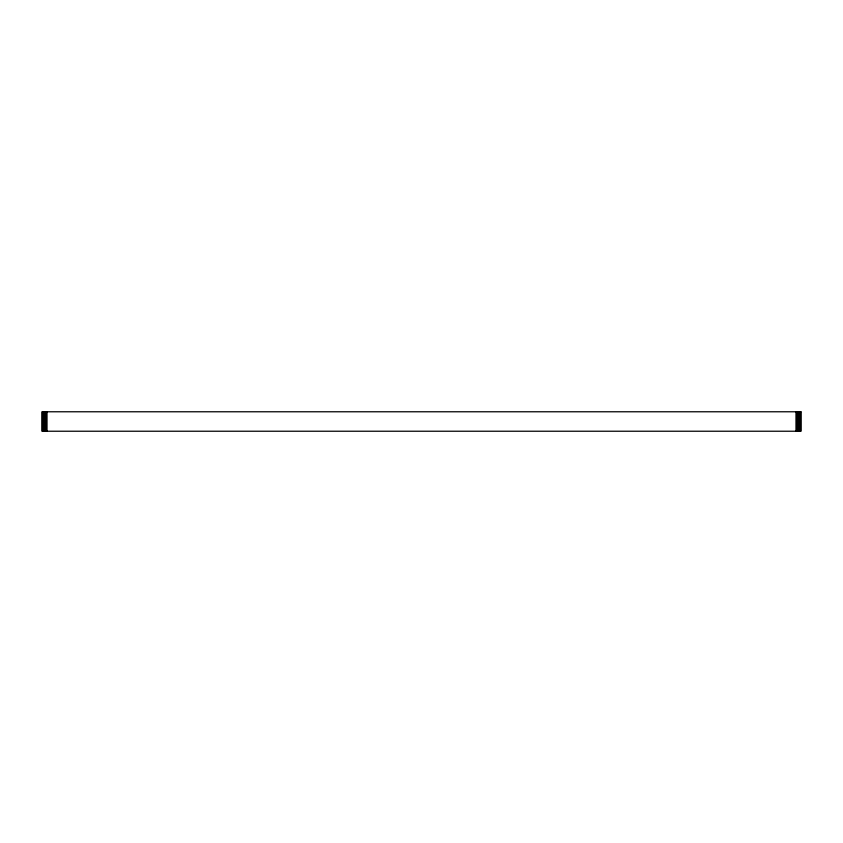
<?xml version="1.0" encoding="UTF-8"?>
<svg xmlns="http://www.w3.org/2000/svg" width="843" height="843" viewBox="0 0 843 843"><rect width="100%" height="100%" fill="white"/><g stroke="black" fill="none" stroke-linecap="round" stroke-linejoin="round"><path stroke-width="1.26" d="M800.724 411.774L800.724 431.226M800.365 411.774L800.365 431.226M799.786 411.774L799.786 431.226M799.016 411.774L799.016 431.226M798.1 411.774L798.1 431.226M797.067 411.774L797.067 431.226M795.982 411.774L795.982 431.226M47.018 411.774L47.018 431.226M45.933 411.774L45.933 431.226M44.9 411.774L44.9 431.226M43.984 411.774L43.984 431.226M43.214 411.774L43.214 431.226M42.635 411.774L42.635 431.226M42.276 411.774L42.276 431.226M800.85 411.774L42.15 411.774L42.15 431.226L800.85 431.226L800.85 411.774"/></g></svg>
